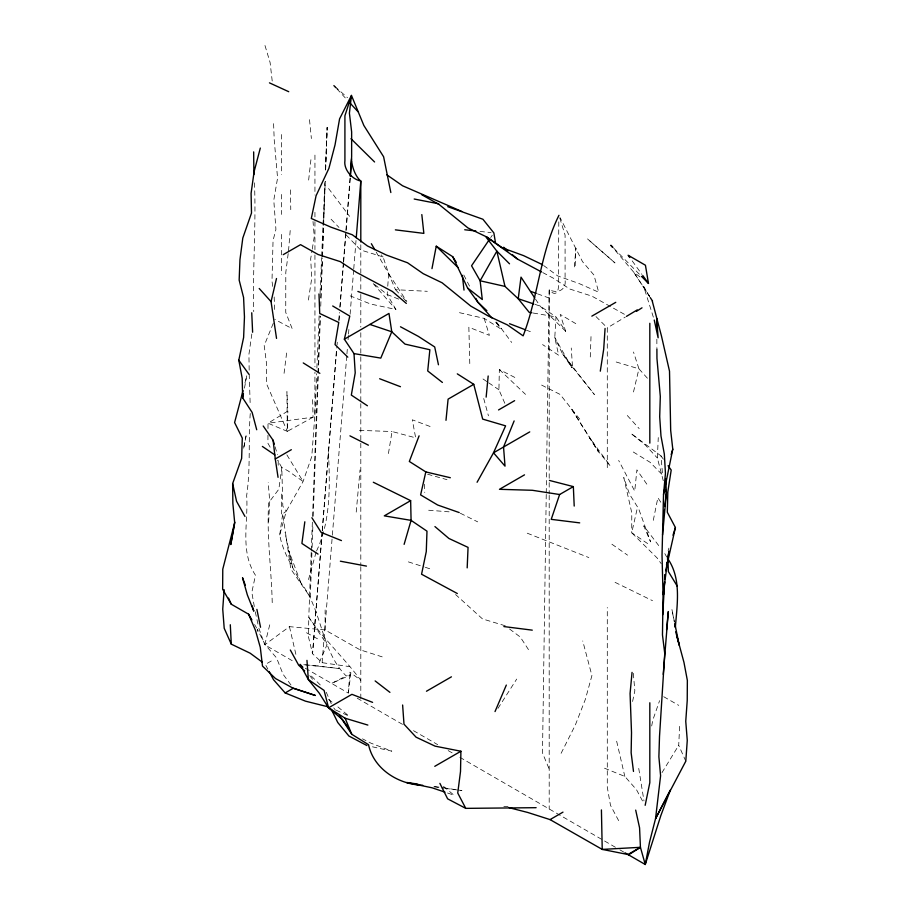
<?xml version="1.0" encoding="UTF-8"?>
<svg xmlns="http://www.w3.org/2000/svg" width="910" height="910" viewBox="0 0 910 910"><rect width="100%" height="100%" fill="white"/><g stroke="black" fill="none" stroke-linecap="round" stroke-linejoin="round"><path stroke-width="0.68" stroke-dasharray="4.55 3.41" d="M311.231 552.006L308.786 617.333C324.461 639.923 344.492 658.317 360.804 680.293L349.849 672.149L350.703 674.936L346.209 675.959C320.764 650.798 322.504 610.235 300.789 582.684C292.884 567.135 282.817 552.415 279.734 534.921L286.297 511.158L303.098 481.492L311.789 456.501L314.883 414.767L314.94 372.133M382.2 656.872L359.939 649.763L325.075 629.947L325.132 609.939M267.961 435.242L267.915 443.25L271.385 449.312M267.995 428.564L268.018 423.218L287.867 411.081L286.923 391.653L287.332 431.363L268.018 423.218L313.04 417.189L312.585 397.488M278.176 465.283L278.244 459.925M546.239 494.392L542.496 752.991L549.196 769.087M546.25 492.97L549.196 289.789A16.221 6.62 71.6 0 0 558.365 283.977L558.808 220.88M504.811 403.266L498.919 389.764L499.351 369.551L517.722 378.913M313.04 417.189L287.332 431.363L287.867 411.081M311.902 553.155L310.321 597.153L290.847 569.137L282.703 513.923L286.297 511.158L282.817 506.188L281.793 467.512L277.63 460.233M312.107 547.479L312.915 524.774M313.222 516.254L318.318 374.328M318.363 372.918L320.4 316.145M320.752 306.215L322.493 257.951M322.538 256.54L323.607 226.726M323.653 225.316L325.234 181.317L323.653 221.119M325.643 169.965L327.168 127.389L325.291 171.273M590.283 356.993L591.011 336.598M311.288 550.584L312.358 522.192M312.562 516.505L317.897 374.488M317.954 373.066L320.081 316.259M320.775 297.798L322.265 258.042M322.322 256.62L323.437 226.795M325.575 169.988L327.168 127.389M575.188 265.754L575.905 248.18L574.164 269.155M314.883 414.767L316.635 373.714M316.885 368.049L319.126 315.668M320.092 293.02L321.605 257.632M321.662 256.211L322.936 226.488M322.993 225.066L324.813 182.591M663.265 480.776L657.384 458.06L658.26 437.573M685.799 761.204L678.712 745.324L679.702 724.781M268.621 522.056L269.735 501.433L268.211 482.346M387.376 291.723L387.171 294.51L395.896 309.446L370.654 304.042L350.202 295.875M387.762 286.172L388.65 273.683L383.076 256.927L381.267 254.902M250.261 413.504C248.214 440.838 250.671 468.149 246.667 495.461C248.498 522.249 239.683 551.062 255.471 575.245L251.82 592.353L254.755 609.097M305.305 668.224L348.28 693.033L349.849 672.149M322.129 532.145L312.539 653.755L322.129 662.685L349.849 666.655M322.231 530.723L336.507 349.724M338.838 320.036L339.396 312.96M339.851 307.307L343.298 263.468M343.411 262.057L350.1 177.211M322.208 531.975L312.539 653.755L308.445 636.818L308.786 617.333L327.054 644.633L317.84 666.006L303.781 664.641M322.322 530.553L336.939 346.471M337.053 345.061L337.269 342.228M338.964 320.991L339.635 312.494M340.078 306.829L343.571 262.933M343.684 261.511L346.039 231.777M346.153 230.355L350.316 177.962M322.129 662.685L332.252 536.604M332.366 535.182L346.812 355.264M346.926 353.853L347.381 348.189M348.064 339.68L348.405 335.437M348.519 334.015L349.087 326.94M350.111 314.189L353.637 270.27M353.751 268.848L356.026 240.524M288.527 250.921L290.244 229.957M356.22 512.102L360.019 469.958M308.649 180.066L311.027 158.727M284.068 373.327L286.752 351.806M288.186 253.617L285.797 272.465L285.74 312.437L292.19 328.692L274.843 319.421M348.28 693.033L350.703 674.936L331.57 683.387L346.209 675.959M279.734 534.921L282.703 513.923M251.843 333.947L248.93 354.343L249.181 371.325M308.41 300.038L311.755 278.13L310.685 258.781L312.028 250.512M312.255 249.135L314.268 236.737L313.017 221.46M388.433 453.555L392.039 431.511L415.665 437.835L412.298 419.806L433.262 427.677M244.471 388.126L246.781 375.557L244.415 385.158M651.696 725.975L652.709 720.39L659.591 700.654M653.289 520.338L657.873 497.724L662.23 504.424M632.587 701.473L634.839 690.77L633.314 673.104M636.92 509.816L631.733 532.782L657.179 558.035L661.217 563.688M633.496 391.96L638.945 368.834L633.496 352.011M269.735 624.829L264.742 644.803L294.703 662.105M308.501 579.59L316.077 552.256M668.122 550.664L668.93 548.093M316.566 550.971C331.593 518.973 329.773 482.698 328.317 448.323M273.25 323.334L264.196 345.538L266.607 364.114L266.653 384.065L287.332 431.363M561.106 753.309L575.291 725.145L585.357 699.369L591.921 675.607L582.741 640.958M662.002 772.635L678.712 745.324M497.952 708.401L516.698 679.087M490.672 237.601L492.264 235.258M325.075 629.947L289.437 626.649L264.742 644.803L258.861 628.23M607.288 467.683L607.288 327.873L625.272 317.089M271.26 661.013L265.367 664.414L267.87 669.112M359.404 430.373L392.039 431.511M503.856 806.34L508.064 806.51M376.205 252.104L388.65 273.683L395.509 289.699L427.313 291.302M428.667 510.226L452.179 512.08M479.979 231.413L491.082 232.607M303.792 664.709L339.066 668.532L317.84 666.006M433.854 786.832L443.693 788.151M445.092 788.333L461.939 790.585L441.384 787.48M434.525 786.445L440.008 787.275M533.237 313.04L555.999 316.862L565.645 331.263L560.219 314.428L577.304 324.54M372.486 746.814L391.835 751.171L371.052 743.208L362.476 738.829M459.47 312.676L484.188 318.386L500.671 328.84L496.166 322.22M427.598 474.224L446.992 479.661M616.195 361.998L638.945 368.834L648.057 378.947M505.255 625.784L482.516 618.937L455.58 594.537M383.076 256.927L360.553 249.954L345.823 234.587M408.374 561.88L424.06 566.919M425.368 567.339L430.589 569.023M534.943 304.349L540.096 306.078L555.999 316.862L554.782 337.542L558.672 355.264L542.576 344.583M447.561 793.019L453.988 795.181L443.136 786.081M537.514 293.839L552.131 299.128M527.243 533.192L588.827 557.557M526.458 330.182L530.359 331.672M398.66 299.106L387.171 294.51L372.634 282.93L395.896 309.446M604.513 768.199L624.829 776.435L636.488 789.675L644.007 803.769M336.063 710.141L348.894 716.056L335.801 705.182M615.069 582.343L652.515 600.68M460.335 513.24L477.693 521.862M541.621 385.089L560.071 394.405L581.82 421.796M542.758 272.59L553.587 278.312L569.683 288.993L591.909 296.137L625.887 315.133M306.499 632.746L319.478 639.878M448.175 750.602L452.839 753.241M663.731 696.719L678.746 705.364M357.209 698.197L403.107 724.701M413.493 730.684L437.699 744.664M615.422 847.278L457.605 756.005M619.903 849.86L623.782 852.101M633.28 451.997L650.07 462.28L662.582 475.031L661.035 455.944L630.914 433.387L645.338 445.036L657.384 458.06M483.017 378.97L487.567 382.063M488.704 382.826L498.919 389.764M647.624 543.577L631.733 532.782L631.779 512.785L623.76 477.466L629.481 494.13L638.672 508.804L650.593 541.86L643.723 525.866L660.592 548.07M611.907 544.226L627.582 555.157M543.634 265.515L557.716 275.935L579.113 283.545L598.7 292.212L593.923 275.002L582.491 261.625L560.116 217.695M509.554 629.003L520.304 637.057L529.756 651.583M639.98 276.936L633.622 272.056L614.478 249.545M328.487 699.301L332.628 702.611M334.937 86.53L347.518 97.711M309.753 675.664L313.063 679.895M499.351 369.551L525.525 394.383M320.274 684.946L309.548 674.242M565.645 331.263L540.096 306.078L535.512 299.128M596.005 316.589L607.288 327.873M613.806 248.282L640.549 275.411M331.092 219.219L338.952 227.42M395.509 289.699L402.015 296.694M402.948 297.695L406.656 301.688M336.78 88.725L347.381 100.18M627.297 415.506L639.184 428.621M495.654 322.151L501.296 328.476M572.538 367.23L594.401 394.553L562.198 353.239L554.782 337.542L571.867 367.617L562.198 353.239L572.538 367.23L571.252 348.007M328.578 188.529L349.599 216.341M333.742 707.9L335.346 710.039M496.496 322.038L511.682 342.456M290.961 684.968L283.021 674.196L276.583 657.941L265.083 644.61L257.291 629.14L258.542 634.554M632.2 260.886L641.959 274.422M661.035 455.944L663.379 459.197M646.805 484.143L636.898 469.878L634.725 491.104L618.663 460.437M649.512 296.433L633.622 272.056L649.785 296.512M388.65 273.683L406.838 301.528M286.877 454.863L303.098 481.492L288.06 470.879L281.793 467.512L278.847 489.193L268.677 502.729C266.505 536.479 271.555 569.637 272.238 603.353M254.607 624.533L256.62 627.991M649.615 296.614L643.609 286.263L653.835 318.705M664.812 553.621L666.803 557.091M618.641 820.638L610.496 805.361L607.288 787.241L607.288 607.493M463.804 275.025L470.163 287.332M326.269 692.237L331.593 704.533M300.789 582.684L288.618 550.448L292.667 567.408L285.001 532.566M559.764 217.945L565.087 235.133L565.087 280.098A16.221 11.466 45 0 1 549.196 289.789L549.196 481.174M484.188 318.386L489.387 335.346L468.855 327.236L469.856 366.605M275.07 446.799L277.47 454.636M264.981 45.5L270.099 62.517L272.238 81.252M483.722 398.534L488.431 415.802M289.437 626.649L296.592 657.407M616.65 741.206L624.829 776.435M255.289 611.85L258.269 625.5M674.435 621.814L671.91 609.45L674.287 621.905M638.74 768.404L643.973 800.891M272.716 286.4L271.988 281.122L273.046 240.57L275.923 229.354L273.785 200.189L277.573 178.03L274.228 140.015L273.466 120.484M274.172 296.978L274.74 312.346M309.502 119.654L311.379 138.536M254.459 182.819C256.233 225.725 252.536 268.723 253.731 311.629M424.31 484.2L424.765 492.492M249.215 374.158L250.204 404.973M290.483 189.871L290.768 209.675M656.849 339.225L656.895 347.461M549.196 482.596L549.196 493.937M549.196 495.347L549.196 809.035M360.804 244.813L360.804 293.02M360.804 294.43L360.804 327.043M360.804 332.707L360.804 355.4M360.804 356.811L360.804 402.186M360.804 403.596L360.804 441.873M360.804 443.295L360.804 565.212M360.804 566.634L360.804 700.268M314.94 155.098L314.94 195.047M314.94 212.349L314.94 220.345M314.94 221.676L314.94 249.636M314.94 254.959L314.94 366.81M281.361 134.532L281.361 174.481M281.361 194.456L281.361 214.43M281.361 234.405L281.361 274.342M281.361 494.039L281.361 514.014M246.064 435.89L243.482 449.13L246.064 435.89M614.91 262.876L587.405 238.818L614.91 262.876M609.928 465.476L598.814 451.929L570.945 408.101L598.609 452.042L589.373 437.403L609.928 465.476"/><path stroke-width="1.36" d="M656.895 348.826L656.952 358.438L660.307 396.453L659.693 416.78L660.99 436.004L664.334 454.045L665.449 473.371L663.527 494.46L662.025 555.236L663.049 594.583L662.469 634.873L664.755 653.528L659.511 736.44L658.885 756.767L660.592 775.764L655.553 818.613L649.558 842.046L645.258 864.5L624.977 852.784M667.474 558.24C681.681 578.396 677.108 604.422 675.345 627.434L674.81 624.669M402.618 705.011L403.995 724.178L416.075 737.18L435.116 746.154L460.915 751.239L460.517 771.441L457.741 793.019L465.761 808.364L536.126 807.682M350.213 175.801L351.635 156.873L351.635 131.87L349.406 113.181L351.453 95.425L363.863 125.5L383.611 156.759L390.834 192.533M467.183 567.874L468.058 547.388L448.914 538.47L434.935 526.572M663.936 594.071L664.596 581.717L662.764 614.728M605.07 328.476L603.694 349.247L600.293 371.178M224.144 589.691L222.734 609.143L224.201 628.264L231.288 644.143L250.17 653.209L262.114 662.014M663.242 674.367L668.327 611.52L666.575 629.834M350.43 176.551L351.556 158.829M356.254 237.681L360.804 181.022A16.221 6.62 71.6 0 1 351.658 160.979M662.571 534.955L666.382 492.799L665.779 478.887M632.052 672.399L630.073 693.522L631.517 732.63L631.142 752.82L633.496 771.43M486.145 397.135L488.181 375.989M445.991 420.318L448.095 399.137L473.757 384.327L482.687 419.112L505.596 425.857L493.516 452.805L477.079 482.266M663.856 512.99L664.198 510.294M664.698 506.256L666.382 492.799L665.688 490.126M304.827 521.794L301.904 543.463L318.045 554.11M663.049 594.583L668.975 551.221L667.496 559.57M666.507 565.133L667.007 562.346M256.711 429.748L252.127 412.423L242.686 397.897L243.448 393.712M431.977 268.632L436.243 246.2L452.702 256.677L456.24 262.308M663.527 494.46L672.786 449.165L670.681 430.407L669.51 371.166L661.433 335.881L652.288 301.221M645.167 805.316L649.82 782.657L649.82 702.77M242.686 397.897L242.185 378.219L238.795 360.201L243.618 337.451L244.46 316.987L243.584 297.513L239.159 280.098L239.956 259.668L242.799 238.056L251.501 213.054L251.092 193.329L254.118 171.603L260.317 148.046M419.1 435.845L409.329 461.461L425.812 471.915L420.613 494.892L437.664 505.016L459.209 512.558M665.642 570.775L675.413 527.538L667.314 512.239L667.815 491.98L671.205 470.049L668.077 465.704M367.424 405.769L351.328 395.088L355.218 372.873L354.001 353.603L344.355 339.202L349.781 316.1L332.696 305.988M276.538 338.406L271.055 301.631L276.504 278.505M243.05 390.64L234.587 422.547L242.287 438.074L241.639 458.424L232.642 483.585L232.858 503.435L234.655 522.363L230.776 544.589L234.825 522.272L222.768 569.182L222.643 589.225L231.254 604.217L248.578 614.193L251.922 619.938M404.12 544.362L411.081 520.372L410.649 500.648L373.316 482.254M671.17 454.534L672.786 449.165M672.979 535.251L675.413 527.538M574.21 506.074L573.346 486.6L559.616 494.528L551.221 519.348L579.704 522.875M558.945 215.306C540.096 253.355 538.276 296.626 523.136 335.836L507.439 324.927L488.295 316.009L470.823 306.124L442.078 282.771L423.23 273.683L407.532 262.774L386.352 255.039L367.447 245.973L352.284 234.757L330.887 227.147L311.3 218.48L316.077 195.741L328.908 168.361L335.039 144.861L339.578 118.857L351.453 95.425L344.913 115.775L344.913 160.74A16.221 11.466 45 0 0 360.804 181.022L360.804 241.98M514.139 420.921L503.537 447.015L505.016 466.136L493.516 452.805L529.745 431.886M495.029 711.563L506.324 685.071M489.079 239.944L471.551 265.765L480.127 280.781L482.289 299.504L467.603 288.015L452.702 256.677M628.56 854.854L640.435 847.312L639.571 827.838L635.692 810.105M636.443 311.334L642.016 307.83M626.478 316.361L637.262 309.889M283.215 254.663L300.55 244.654L318.09 254.504L340.317 261.636L356.413 272.317L392.392 291.484L406.338 303.417M344.355 339.202L388.979 313.438L391.778 331.786L380.789 358.108L354.001 353.603M278.05 477.34L275.275 458.97L291.337 449.699M591.841 316.145L615.763 302.336M498.543 409.955L514.628 400.662M410.649 500.648L384.293 515.856L411.081 520.372L426.983 531.167L426.278 551.54L421.569 574.233L457.332 593.525M524.513 474.849L499.476 489.307L532.361 490.285L559.616 494.528M269.121 671.466L273.512 679.69L285.171 692.931L293.35 688.21L315.361 695.467L293.225 688.279L275.502 678.541L262.501 666.074L260.294 647.374L255.414 630.22L248.578 614.193M302.916 667.314L300.072 664.345L308.342 679.554L319.285 693.204L328.555 707.821L351.92 694.33L372.599 702.361M426.471 691.236L451.417 676.835M434.764 766.334L460.915 751.239M509.168 807.705L527.8 812.482L550.061 819.603L562.983 812.141M675.709 631.836L683.967 662.4L687.357 680.418L687.232 700.461L685.753 721.289L687.266 740.387L685.799 761.204L655.553 818.613L670.295 790.13L660.842 815.553L645.258 864.5L640.435 847.312L627.968 854.513L602.227 849.405L550.061 819.603M640.435 847.312L602.227 849.405L601.419 809.923M464.714 229.764L475.816 230.958M395.372 229.855L423.855 233.381L421.819 214.589M503.878 626.569L532.27 630.152M422.729 785.262C398.637 784.557 373.839 769.28 368.527 744.664L351.817 734.336L339.385 715.396M417.861 784.079L406.747 782.509L432.148 787.821L444.99 792.155M531.895 312.812L529.211 312.358L518.222 298.73L504.982 286.4L480.127 280.781L496.86 251.149L486.202 237.328M340.363 561.197L366.457 566.1M414.186 199.017L438.688 203.794M425.812 471.915L450.336 477.727M328.305 706.854L305.487 701.166L285.171 692.931M549.424 480.435L573.346 486.6M306.966 660.376L308.342 679.554L324.096 690.428L328.555 707.821L345.117 718.229L367.856 725.077M533.658 303.917L518.222 298.73L521.02 277.14L534.75 297.979M369.904 324.449L391.778 331.786L405.018 344.116L429.873 349.747L427.711 370.962L442.397 382.45M447.731 206.672L482.914 219.253L493.857 232.914L495.472 242.731M530.871 291.427L536.183 293.35M357.869 291.45L379.129 299.151M509.543 323.71L525.161 329.682M379.641 378.742L400.457 386.704M341.455 540.597L321.116 532.373L311.891 517.722M386.864 174.845L402.561 185.765L461.814 211.461M269.451 82.856L288.732 91.705M542.553 264.708L523.648 255.653L502.468 247.907L486.77 237.01L467.922 227.91L439.177 204.568L421.705 194.683M349.929 435.845L368.379 445.161M465.761 808.364L447.64 798.843L439.883 783.351M541.552 271.954L517.608 259.145L486.77 237.01M366.958 745.563L348.905 736.019L337.747 722.494L331.331 709.288M400.48 326.77L418.384 336.404L434.696 346.96L438.449 364.762M303.257 362.931L319.842 373.327M457.298 373.851L473.757 384.327M262.376 446.446L274.865 454.932M375.136 680.93L389.924 692.362M328.555 707.821L342.604 719.685L348.803 728.398M503.662 247.224L507.951 250.887M512.239 254.561L517.608 259.145M304.702 670.897L298.651 665.176L290.324 650.013M486.861 310.697L477.784 302.109L467.603 288.015M436.243 246.2L457.957 267.472M350.976 138.718L374.579 161.969M347.802 357.175L335.028 344.583L338.748 322.459L319.717 313.472L318.989 293.93M509.52 263.809L496.86 251.149L504.982 286.4M612.817 247.27L610.826 245.268L612.658 247.406M641.539 276.412L648.477 283.442L645.429 265.231L628.128 255.255L629.754 257.507M333.89 85.597L335.824 87.678M350.27 103.308L357.971 111.646M259.214 288.493L271.055 301.631M491.889 317.931L477.784 302.109L475.885 298.412M642.779 275.548L648.477 283.442M238.795 360.201L248.965 374.306M263.195 425.994L273.102 440.258L274.274 444.182M650.263 297.593L652.538 301.074M677.359 586.324L668.361 571.548L667.94 558.956M371.36 243.721L374.818 249.715M244.949 516.425L236.566 501.296L232.642 483.585M228.558 598.097L231.254 604.217M345.117 718.229L351.817 734.336M245.359 585.323L242.515 577.748L247.349 594.924L253.81 611.167L252.229 605.935M676.756 635.84L679.224 645.167L674.719 623.191M654.256 320.047L658.123 337.792L656.724 318.625L656.792 329.613M256.893 609.393L260.544 627.252M273.102 440.258L275.275 458.97M462.348 275.355L464.009 290.097M253.901 174.583L253.662 151.89M230.298 624.749L231.288 644.143M251.74 312.778L252.616 332.241M649.82 323.3L649.82 443.136M664.96 574.847L664.744 578.965L664.948 574.847"/></g></svg>
